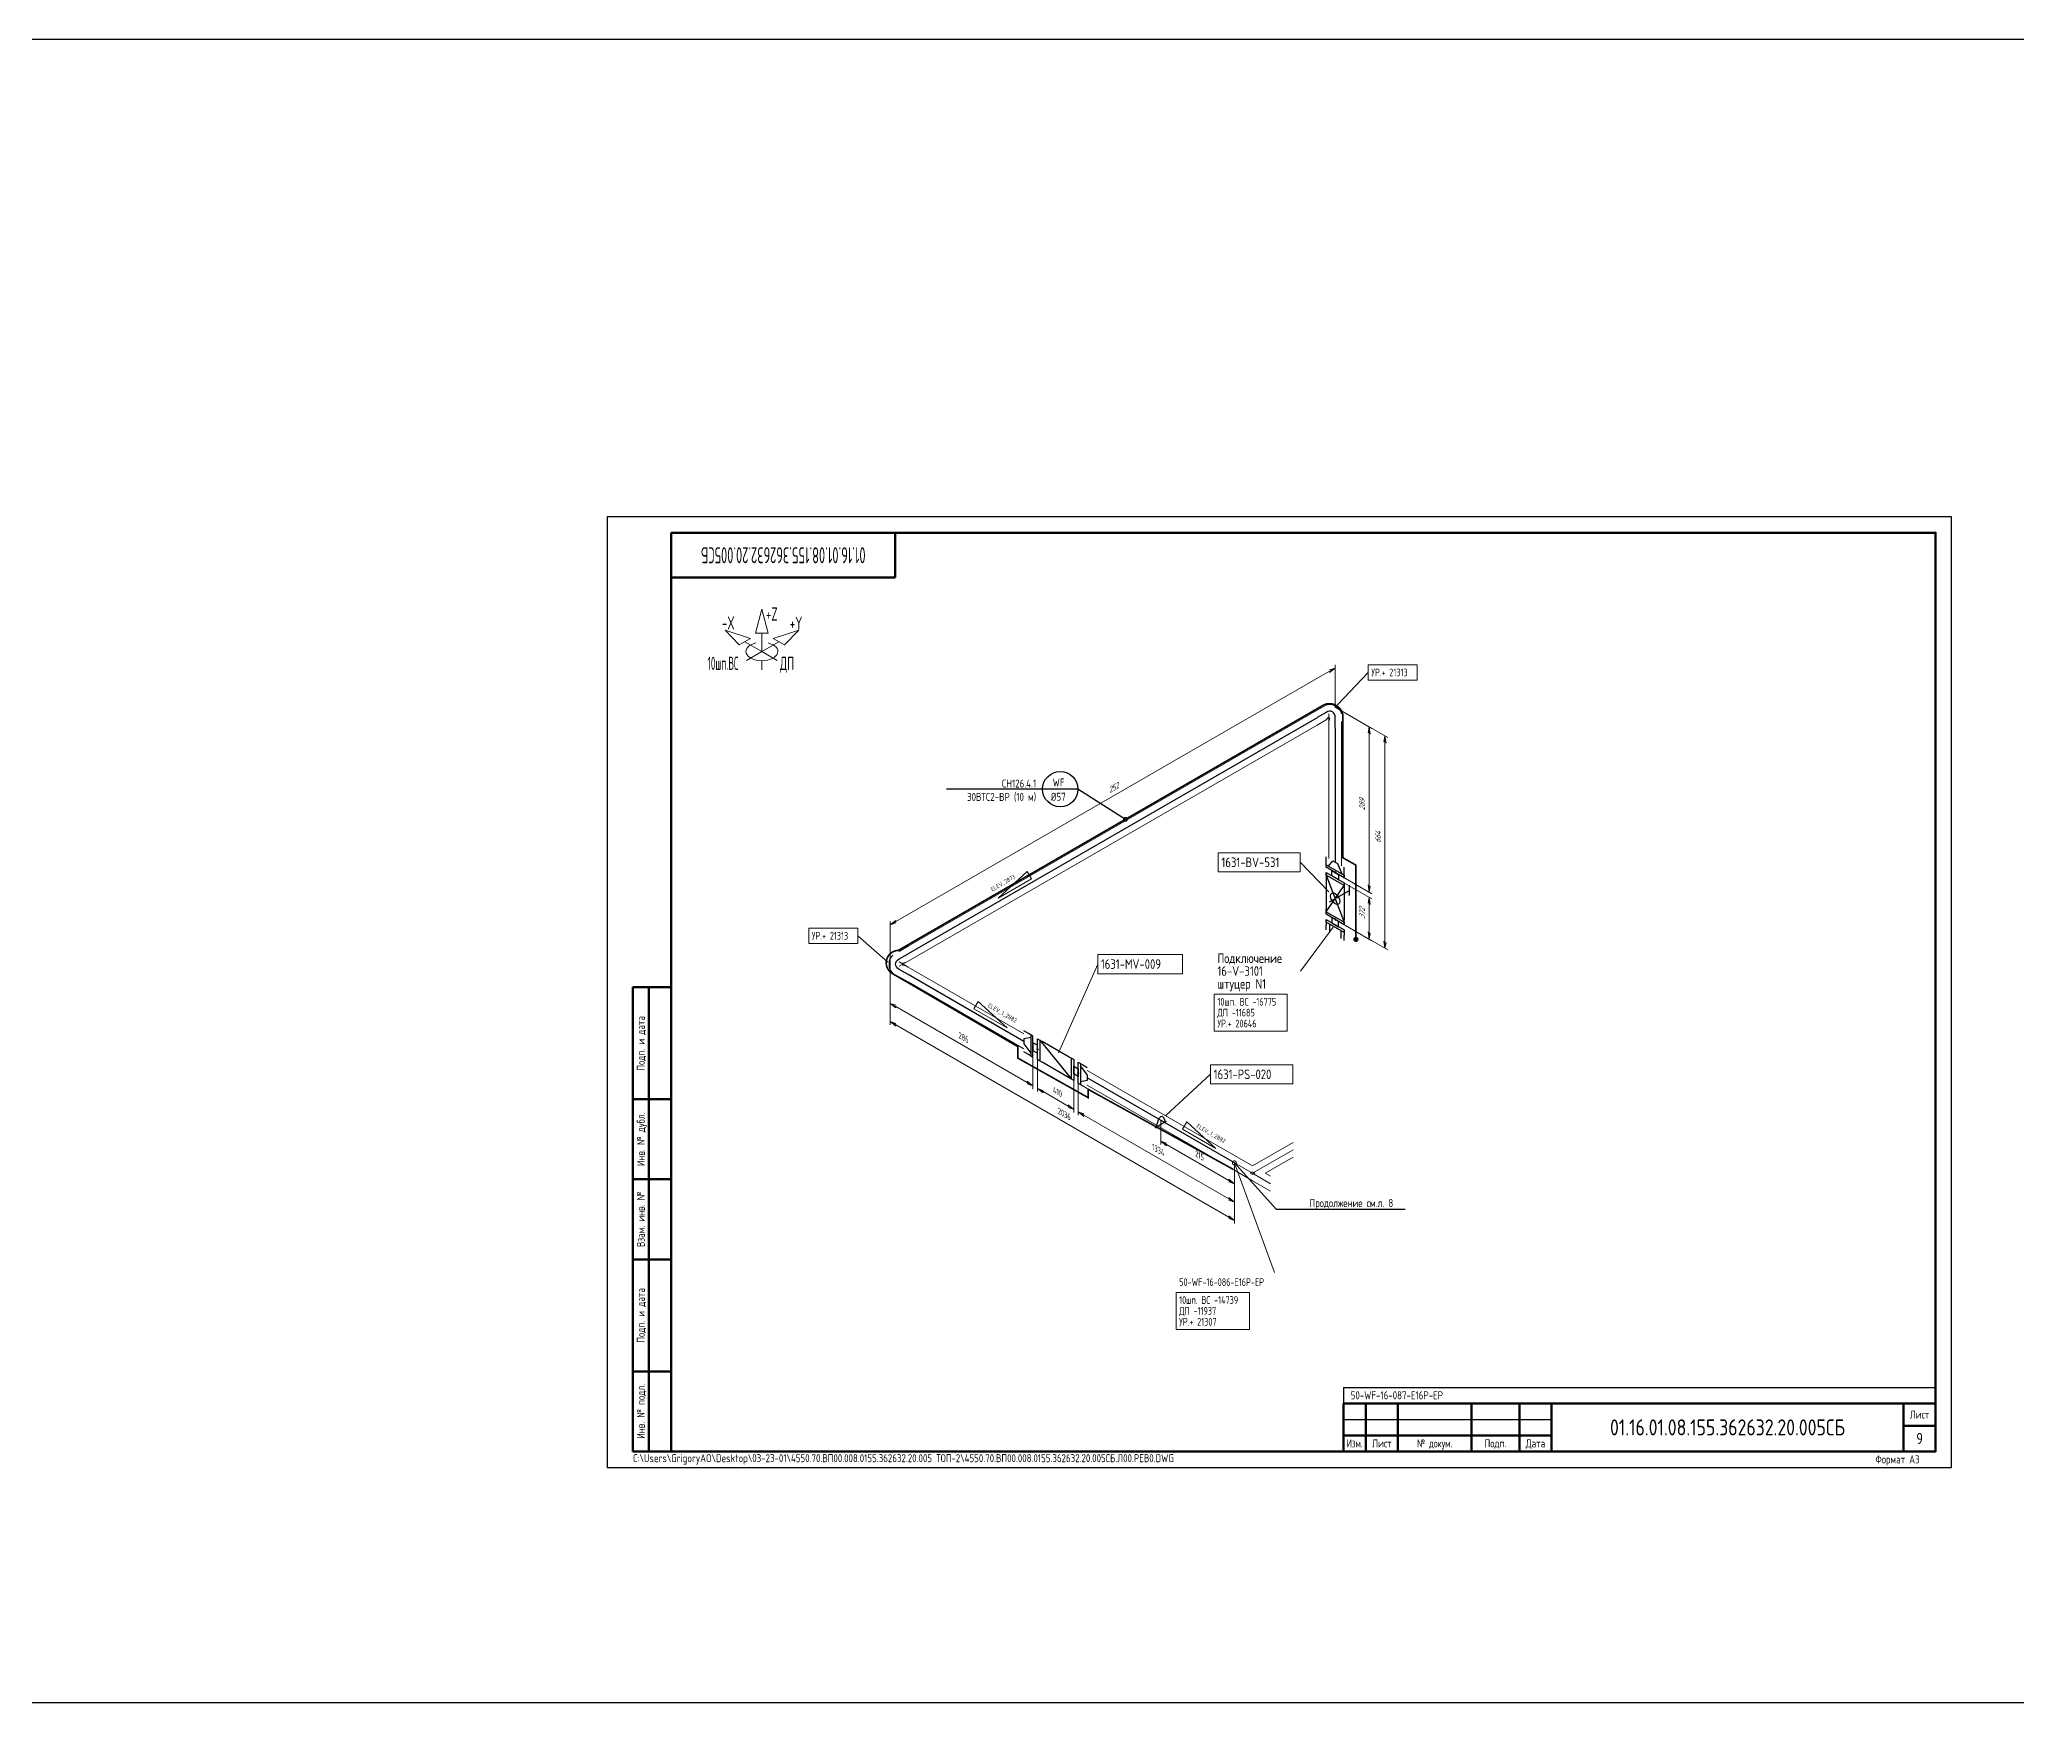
# Model space of a CAD drawing. Header units: millimetres. Extents: x 10051 to 26505, y 4675 to 5194.
# Drawn here: x 14548 to 15166, y 4675 to 5194 of the extents above; entities that cross this region are included whole.
import ezdxf
from ezdxf import colors
from ezdxf.entities.mleader import LeaderData, LeaderLine
from ezdxf.enums import TextEntityAlignment as Align
from ezdxf.math import Vec2, Vec3

# ---------------------------------------------------------------- set-up
doc = ezdxf.new("R2010")
doc.units = ezdxf.units.MM
doc.layers.get('0').update_dxf_attribs({"lineweight": 15})
for name, color, linetype, lineweight in [('--TEXT--', 150, 'Continuous', 25), ('_НС', 1, 'Continuous', 30), ('OFORMLENIE', 7, 'Continuous', 25), ('подложка', 252, 'Continuous', 9), ('Построение', 7, 'Continuous', 30), ('СН', 1, 'Continuous', 50)]:
    doc.layers.add(name, color=color, linetype=linetype, lineweight=lineweight)
doc.styles.add('GOST_2.304', font='CS_Gost2304.shx', dxfattribs={"height": 2.5})
doc.styles.add('GOST_2.304_07', font='CS_Gost2304.shx', dxfattribs={"width": 0.7})
doc.styles.add('GOST_2.304_09', font='CS_Gost2304.shx', dxfattribs={"width": 0.9})
doc.styles.add('Style-CS_Gost2304', font='CS_Gost2304.shx')
doc.styles.add('TNR_30', font='times.ttf', dxfattribs={"height": 3})

# ---------------------------------------------------------------- blocks, each defined once
blk = doc.blocks.new('TerminatorOpen_0.4')
at = {"color": 0, "linetype": 'ByBlock', "lineweight": -2}
for q in [(-1, 0.2), (-1, 0), (-1, -0.2)]:
    blk.add_line((0, 0), q, dxfattribs=at)
blk = doc.blocks.new('*U5')
at = {"layer": 'СН'}
blk.add_hatch(color=256, dxfattribs=at).paths.add_polyline_path([(0.5, 0, 1), (-0.5, 0, 1)])
blk.add_circle((0, 0), 0.5, dxfattribs=at)
blk = doc.blocks.new('*U1752')
at = {"linetype": 'ByBlock', "lineweight": -2}
blk.add_lwpolyline([(420, 297), (0, 297), (0, 0), (420, 0)], close=True, dxfattribs=at)
at = {"linetype": 'ByBlock', "lineweight": 50}
blk.add_lwpolyline([(20, 292), (415, 292), (415, 5), (20, 5)], close=True, dxfattribs=at)
at = {"color": 0, "linetype": 'ByBlock', "lineweight": -2, "style": 'GOST_2.304'}
blk.add_text('Формат А3', height=2.5, dxfattribs=at).set_placement((410, 2.5), align=Align.MIDDLE_RIGHT)
at = {"linetype": 'ByBlock', "lineweight": -2, "insert": (8, 2.5), "char_height": 2.5, "attachment_point": 4, "style": 'GOST_2.304'}
blk.add_mtext('C:\\\\Users\\\\GrigoryAO\\\\Desktop\\\\03-23-01\\\\4550.70.ВП00.008.0155.362632.20.005 ТОП-2\\\\4550.70.ВП00.008.0155.362632.20.005СБ.Л00.РЕВ0.DWG', dxfattribs=at)
at = {"linetype": 'ByBlock', "lineweight": -2, "style": 'TNR_30'}
blk.add_attdef('ВЕРХНИЙ_НОМЕР_ЛИСТА', text='', height=3, dxfattribs=at).set_placement((410, 287), align=Align.MIDDLE_CENTER)
blk = doc.blocks.new('ST_2a_dyn')
at = {"linetype": 'ByBlock', "lineweight": 50, "extrusion": (0, 1, 0)}
for p, q in [((-185, 15), (0, 15)), ((-10, 8), (0, 8)), ((-185, 5), (-120, 5)), ((-185, 0), (0, 0))]:
    blk.add_line(p, q, dxfattribs=at)
at = {"linetype": 'ByBlock', "lineweight": 50, "extrusion": (1, 0, 0)}
for p, q in [((-185, 0), (-185, 15)), ((-178, 15), (-178, 0)), ((-168, 15), (-168, 0)), ((-145, 15), (-145, 0)), ((-130, 15), (-130, 0)), ((-120, 0), (-120, 15)), ((-10, 0), (-10, 15))]:
    blk.add_line(p, q, dxfattribs=at)
at = {"linetype": 'ByBlock', "lineweight": 50}
blk.add_line((0, 15), (0, 0), dxfattribs=at)
at = {"linetype": 'ByBlock', "lineweight": -2, "extrusion": (0, 1, 0)}
blk.add_line((-185, 10), (-120, 10), dxfattribs=at)
at = {"linetype": 'ByBlock', "lineweight": -2, "style": 'GOST_2.304'}
for s, p in [('Лист', (-5, 11.5)), ('Лист', (-173, 2.5)), ('Подп.', (-137.5, 2.5)), ('Дата', (-125, 2.5))]:
    blk.add_text(s, height=2.5, dxfattribs=at).set_placement(p, align=Align.MIDDLE_CENTER)
at = {"linetype": 'ByBlock', "lineweight": -2, "width": 0.9}
for s, style, p in [('Изм.', 'GOST_2.304', (-181.5, 2.5)), ('№ докум.', 'GOST_2.304_09', (-156.5, 2.5))]:
    blk.add_text(s, height=2.5, dxfattribs=dict(at, style=style)).set_placement(p, align=Align.MIDDLE_CENTER)
at = {"linetype": 'ByBlock', "lineweight": -2}
for tag, height, style, flags, p in [('ИЗМ_2', 2.5, 'GOST_2.304', 12, (-181.5, 12.5)), ('ЛИСТ_2', 2.5, 'GOST_2.304', 12, (-173, 12.5)), ('N_ДОК_2', 2.5, 'GOST_2.304_09', 12, (-156.5, 12.5)), ('ИЗМ_1', 2.5, 'GOST_2.304', 12, (-181.5, 7.5)), ('ЛИСТ_1', 2.5, 'GOST_2.304', 12, (-173, 7.5)), ('N_ДОК_1', 2.5, 'GOST_2.304_09', 12, (-156.5, 7.5)), ('ШИФР', 5, 'GOST_2.304', 4, (-65, 7.5)), ('LIST', 3.5, 'GOST_2.304', 4, (-5, 4))]:
    blk.add_attdef(tag, text='', height=height, dxfattribs=dict(at, style=style, flags=flags)).set_placement(p, align=Align.MIDDLE_CENTER)
at = {"linetype": 'ByBlock', "lineweight": -2, "style": 'GOST_2.304_07', "width": 0.7, "flags": 12}
for tag, p in [('ДАТА_2', (-125, 12.5)), ('ДАТА_1', (-125, 7.5))]:
    blk.add_attdef(tag, text='', height=2.5, dxfattribs=at).set_placement(p, align=Align.MIDDLE_CENTER)
blk = doc.blocks.new('ST_Top')
at = {"linetype": 'ByBlock', "lineweight": 50}
blk.add_line((70, 0), (70, -14), dxfattribs=at)
at = {"linetype": 'ByBlock', "lineweight": 50, "extrusion": (0, 1, 0)}
blk.add_line((0, -14), (70, -14), dxfattribs=at)
at = {"linetype": 'ByBlock', "lineweight": -2, "style": 'GOST_2.304', "width": 0.7, "flags": 4}
blk.add_attdef('ШИФР', text='', height=5, rotation=180, dxfattribs=at).set_placement((35, -7), align=Align.MIDDLE_CENTER)
blk = doc.blocks.new('_DotSmall')
at = {"color": 0, "linetype": 'ByBlock', "const_width": 0.5}
blk.add_lwpolyline([(-0.0625, 0, 1), (0.0625, 0, 1)], format="xyb", close=True, dxfattribs=at)
blk = doc.blocks.new('ST_Left')
at = {"color": 2, "linetype": 'ByBlock', "lineweight": 50}
for p, q in [((8, 150), (8, 5)), ((20, 150), (8, 150)), ((13, 5), (13, 150)), ((8, 115), (20, 115)), ((8, 90), (20, 90)), ((20, 65), (8, 65)), ((20, 30), (8, 30)), ((8, 5), (20, 5))]:
    blk.add_line(p, q, dxfattribs=at)
at = {"color": 0, "linetype": 'ByBlock', "lineweight": -2, "style": 'GOST_2.304'}
for s, p in [('Подп. и дата', (10.5, 132.5)), ('Инв. № дубл.', (10.5, 102.5)), ('Взам. инв. №', (10.5, 77.5)), ('Подп. и дата', (10.5, 47.5)), ('Инв. № подл.', (10.5, 17.5))]:
    blk.add_text(s, height=2.5, rotation=90, dxfattribs=at).set_placement(p, align=Align.MIDDLE_CENTER)
at = {"color": 0, "linetype": 'ByBlock', "lineweight": -2, "style": 'GOST_2.304', "flags": 8}
for tag, p in [('ДУБЛ_ДАТА', (16.5, 141.25)), ('НОМЕР_ДУБЛ', (16.5, 102.5)), ('ВЗАМ_ИНВ', (16.5, 77.5)), ('ИНВ_ДАТА', (16.5, 56.25)), ('ИНВ_НОМЕР', (16.5, 17.5))]:
    blk.add_attdef(tag, text='', height=2.5, rotation=90, dxfattribs=at).set_placement(p, align=Align.MIDDLE_CENTER)

msp = doc.modelspace()

# ---------------------------------------------------------------- hatches: boundary and pattern name
at = {"layer": 'подложка', "extrusion": (0.707107, -0.408248, 0.57735)}
h = msp.add_hatch(color=256, dxfattribs=at)
edge = h.paths.add_edge_path()
edge.add_arc((11788.53, -6069.6), 1, -45, 315)
at = {"layer": 'подложка', "extrusion": (0.707107, 0.408248, -0.57735)}
h = msp.add_hatch(color=256, dxfattribs=at)
edge = h.paths.add_edge_path()
edge.add_arc((-3164.38, 8872.01), 1, 45, 405)
at = {"layer": 'подложка', "extrusion": (0.707107, -0.408248, 0.57735)}
h = msp.add_hatch(color=256, dxfattribs=at)
edge = h.paths.add_edge_path()
edge.add_arc((11660.8, -5941.87), 1, -45, 315)
at = {"layer": 'подложка', "extrusion": (0.707107, 0.408248, -0.57735)}
h = msp.add_hatch(color=256, dxfattribs=at)
edge = h.paths.add_edge_path()
edge.add_arc((-3164.38, 8883.31), 1, 135, 495)
at = {"layer": 'подложка', "true_color": 0x000000, "extrusion": (0.707107, 0.408248, -0.57735)}
h = msp.add_hatch(color=18, dxfattribs=at)
edge = h.paths.add_edge_path()
edge.add_arc((-3266.26, 8985.19), 1, 135, 495)
at = {"layer": 'Построение', "ltscale": 0.3, "extrusion": (0.707107, 0.408248, -0.57735)}
h = msp.add_hatch(color=256, dxfattribs=at)
edge = h.paths.add_edge_path()
edge.add_arc((-3200.63, 8835.75), 1, 45, 405)
h = msp.add_hatch(color=256, dxfattribs=at)
edge = h.paths.add_edge_path()
edge.add_arc((-3200.52, 8919.45), 1, 135, 495)
at = {"layer": 'Построение', "ltscale": 0.3, "extrusion": (-0.707107, -0.408248, 0.57735)}
h = msp.add_hatch(color=256, dxfattribs=at)
edge = h.paths.add_edge_path()
edge.add_arc((3210.41, 8929.34), 2, 45, 405)
at = {"layer": 'Построение', "ltscale": 0.3, "extrusion": (0.707107, 0.408248, -0.57735)}
h = msp.add_hatch(color=256, dxfattribs=at)
edge = h.paths.add_edge_path()
edge.add_arc((-3220.3, 8939.23), 1, 135, 495)

# ---------------------------------------------------------------- linework, layer by layer
at = {"layer": '--TEXT--'}
msp.add_circle((14867, 4960.08), 5.51, dxfattribs=at)
at = {"layer": '_НС', "linetype": 'Continuous', "lineweight": 30, "const_width": 0.5}
msp.add_lwpolyline([(14921.03, 4841.3), (14875.75, 4866.29), (14875.75, 4863.69), (14853.78, 4876.04), (14853.78, 4879.62), (14814.57, 4902.47, -0.751005), (14816.38, 4909.69), (14949.41, 4986.45, -0.479953), (14955.31, 4983.34), (14955.31, 4938.65), (14959.35, 4936.37), (14959.35, 4912.92)], format="xyb", dxfattribs=at)
at = {"layer": 'OFORMLENIE'}
for q in [(15140.54, 4773.17), (14955.49, 4768.17)]:
    msp.add_line((14955.49, 4773.17), q, dxfattribs=at)
at = {"layer": 'подложка'}
for p, q in [((14773.81, 5003.09, -4.87), (14768.51, 5006.15, -4.87)), ((14773.81, 5003.09, -4.87), (14769.04, 5000.33, -4.87)), ((14773.81, 5003.09, -4.87), (14773.81, 5008.8, -4.87)), ((14773.81, 5003.09, -4.87), (14779.12, 5006.15, -4.87)), ((14773.81, 5003.09, -4.87), (14778.59, 5000.33, -4.87)), ((14773.81, 4997.37, -4.87), (14773.81, 5000.23, -4.87)), ((14953.6, 4986.41, -46.59), (14963.2, 4996.56, -46.59)), ((14953.6, 4986.41, -46.59), (14963.2, 4996.56, -46.59)), ((14950.9, 4927.95, -88.88), (14941.93, 4937.23, -88.88)), ((14950.9, 4927.95, -88.88), (14941.93, 4937.23, -88.88)), ((14952.31, 4916.92, -94.65), (14942.03, 4903.25, -94.65)), ((14952.31, 4916.92, -94.65), (14942.03, 4903.25, -94.65)), ((14813.12, 4906.07, 66.93), (14803.75, 4914.26, 66.93)), ((14813.12, 4906.07, 66.93), (14803.75, 4914.26, 66.93)), ((14866.49, 4877.69, 109.13), (14878.71, 4905.43, 109.13)), ((14866.49, 4877.69, 109.13), (14878.71, 4905.43, 109.13)), ((14900.02, 4858.07, 135.97), (14913.95, 4870.98, 135.97)), ((14900.02, 4858.07, 135.97), (14913.95, 4870.98, 135.97)), ((14921.75, 4842.39, 154.73), (14933.99, 4809.06, 154.73)), ((14921.75, 4842.39, 154.73), (14933.99, 4809.06, 154.73))]:
    msp.add_line(p, q, dxfattribs=at)
at = {"layer": 'подложка', "extrusion": (0.707107, -0.408248, 0.57735)}
for p, q in [((14815.64, 4918.68, 74.15), (14951.14, 4996.91, -36.48)), ((14952.91, 4985.68, -46.59), (14952.91, 4998.95, -37.21)), ((14813.88, 4905.41, 66.93), (14813.88, 4918.68, 76.32))]:
    msp.add_line(p, q, dxfattribs=at)
at = {"layer": 'подложка', "extrusion": (-5.55112e-17, 0.816497, 0.57735)}
for p, q in [((14947.26, 4984.73, -40.34), (14819.53, 4910.98, 63.95)), ((14947.26, 4984.73, -40.34), (14950.08, 4986.36, -42.65)), ((14947.26, 4980.11, -43.61), (14819.53, 4906.36, 60.69)), ((14947.26, 4980.11, -43.61), (14950.08, 4981.74, -45.91)), ((14819.53, 4910.98, 63.95), (14816.7, 4909.35, 66.26)), ((14813.61, 4906.32, 65.64), (14813.54, 4905.71, 66.51)), ((14813.54, 4905.71, 66.51), (14813.54, 4905.11, 67.36)), ((14813.54, 4905.11, 67.36), (14813.61, 4904.49, 68.23)), ((14813.79, 4906.95, 64.75), (14813.61, 4906.32, 65.64)), ((14813.61, 4904.49, 68.23), (14813.79, 4903.86, 69.12)), ((14814.14, 4907.58, 63.86), (14813.79, 4906.95, 64.75)), ((14814.7, 4908.19, 62.99), (14814.14, 4907.58, 63.86)), ((14819.53, 4906.36, 60.69), (14816.7, 4904.73, 62.99)), ((14819.53, 4904.45, 73.18), (14816.7, 4906.09, 70.87)), ((14818.7, 4905.89, 66.26), (14817.72, 4905.69, 66.54)), ((14817.72, 4905.69, 66.54), (14817.72, 4905.13, 67.33)), ((14817.72, 4905.13, 67.33), (14818.7, 4904.93, 67.61)), ((14855.66, 4883.59, 102.69), (14819.53, 4904.45, 73.18)), ((14813.79, 4903.86, 69.12), (14814.14, 4903.23, 70.01)), ((14814.14, 4903.23, 70.01), (14814.7, 4902.62, 70.87)), ((14819.53, 4899.84, 69.92), (14816.7, 4901.47, 67.61)), ((14855.66, 4878.97, 99.42), (14819.53, 4899.84, 69.92)), ((14874.03, 4867.41, 113.74), (14875.44, 4866.6, 114.89)), ((14921.41, 4845.63, 156.37), (14875.44, 4872.17, 118.84)), ((14921.41, 4841.02, 153.1), (14875.44, 4867.55, 115.57)), ((14932.71, 4845.63, 156.37), (14939.78, 4849.71, 150.6)), ((14921.41, 4845.63, 156.37), (14927.06, 4842.37, 160.98)), ((14932.71, 4845.63, 156.37), (14927.06, 4842.37, 160.98)), ((14932.71, 4841.02, 153.1), (14939.78, 4845.09, 147.33)), ((14921.41, 4841.02, 153.1), (14927.06, 4837.75, 157.71)), ((14932.71, 4834.49, 162.33), (14927.06, 4837.75, 157.71)), ((14932.71, 4841.02, 153.1), (14931.06, 4840.06, 154.45)), ((14932.71, 4839.11, 165.6), (14931.06, 4840.06, 164.25))]:
    msp.add_line(p, q, dxfattribs=at)
at = {"layer": 'подложка', "extrusion": (-0.707107, 0.408248, -0.57735)}
for p, q in [((14950.08, 4986.36, -42.65), (14950.89, 4986.54, -43.51)), ((14950.89, 4986.54, -43.51), (14951.61, 4986.52, -44.41)), ((14951.61, 4986.52, -44.41), (14952.25, 4986.37, -45.29)), ((14952.25, 4986.37, -45.29), (14952.82, 4986.12, -46.16)), ((14952.82, 4986.12, -46.16), (14953.34, 4985.82, -47.02)), ((14953.34, 4985.82, -47.02), (14953.84, 4985.45, -47.88)), ((14953.84, 4985.45, -47.88), (14954.29, 4984.98, -48.77)), ((14954.29, 4984.98, -48.77), (14954.66, 4984.36, -49.67)), ((14954.66, 4984.36, -49.67), (14954.91, 4983.57, -50.53)), ((14950.08, 4981.74, -45.91), (14950.74, 4982.49, -46.19)), ((14950.74, 4982.49, -46.19), (14951.23, 4982.21, -46.98)), ((14951.23, 4982.21, -46.98), (14950.91, 4981.26, -47.26))]:
    msp.add_line(p, q, dxfattribs=at)
at = {"layer": 'подложка', "extrusion": (-0.707107, -0.408248, 0.57735)}
for p, q in [((14952.91, 4985.68, -46.59), (14964.4, 4979.05, -37.21)), ((14952.91, 4985.68, -46.59), (14969.35, 4976.19, -33.16)), ((14963.52, 4929.95, -73.01), (14963.52, 4977.52, -39.37)), ((14968.47, 4912.41, -79.35), (14968.47, 4974.66, -35.33)), ((14952.91, 4934.03, -83.11), (14964.4, 4927.4, -73.73)), ((14952.91, 4932.4, -84.26), (14964.4, 4925.77, -74.88)), ((14963.52, 4915.27, -83.39), (14963.52, 4924.23, -77.05)), ((14952.91, 4919.35, -93.49), (14964.4, 4912.71, -84.11)), ((14952.91, 4919.35, -93.49), (14969.35, 4909.86, -80.07)), ((14813.88, 4905.41, 66.93), (14813.88, 4886.42, 53.51)), ((14813.88, 4905.41, 66.93), (14813.88, 4892.14, 57.55)), ((14815.64, 4892.14, 59.72), (14856.72, 4868.42, 93.26)), ((14815.64, 4886.42, 55.68), (14919.64, 4826.38, 140.59)), ((14858.49, 4879.65, 103.36), (14858.49, 4866.38, 93.98)), ((14859.9, 4878.84, 104.51), (14859.9, 4865.57, 95.13)), ((14871.21, 4872.31, 113.74), (14871.21, 4859.04, 104.36)), ((14872.62, 4871.49, 114.9), (14872.62, 4858.23, 105.51)), ((14861.67, 4865.57, 97.3), (14869.44, 4861.08, 103.64)), ((14874.39, 4858.23, 107.68), (14919.64, 4832.1, 144.63)), ((14898.43, 4856.59, 135.97), (14898.43, 4849.04, 130.63)), ((14900.19, 4849.04, 132.79), (14919.64, 4837.81, 148.67)), ((14921.41, 4843.32, 154.73), (14921.41, 4824.34, 141.31)), ((14921.41, 4843.32, 154.73), (14921.41, 4830.06, 145.35)), ((14921.41, 4843.32, 154.73), (14921.41, 4835.77, 149.39))]:
    msp.add_line(p, q, dxfattribs=at)
at = {"layer": 'подложка', "extrusion": (0.707107, 0.408248, -0.57735)}
for p, q in [((14950.91, 4980.31, -52.84), (14950.91, 4983.57, -50.53)), ((14950.91, 4980.31, -52.84), (14950.91, 4938.45, -82.44)), ((14954.91, 4978, -49.57), (14954.91, 4981.26, -47.26)), ((14954.91, 4978, -49.57), (14954.91, 4936.14, -79.17))]:
    msp.add_line(p, q, dxfattribs=at)
at = {"layer": 'подложка', "flags": 128}
for points, elevation in [([(14847.67, 4926.07), (14858.06, 4932.07), (14856.73, 4934.38), (14847.67, 4926.07)], 34.69), ([(14850.42, 4885.46), (14840.03, 4891.46), (14841.36, 4893.77), (14850.42, 4885.46)], 92.12), ([(14915.61, 4847.82), (14905.22, 4853.82), (14906.55, 4856.13), (14915.61, 4847.82)], 145.35)]:
    msp.add_lwpolyline(points, dxfattribs=dict(at, elevation=elevation))
at = {"layer": 'подложка', "extrusion": (-5.55112e-17, 0.816497, 0.57735), "elevation": 4043.89}
for points in [[(-14921.41, -2669.96), (-14927.06, -2664.3)], [(-14927.06, -2664.3), (-14932.71, -2669.96)], [(-14932.71, -2669.96), (-14939.78, -2677.02)], [(-14932.71, -2658.65), (-14927.06, -2664.3)]]:
    msp.add_lwpolyline(points, dxfattribs=at)
at = {"layer": 'подложка'}
msp.add_ellipse((14773.81, 5003.09, -4.87), major_axis=(-5, 0), ratio=0.57735, start_param=5.105088, end_param=10.602875, dxfattribs=at)
for points in [[(14773.81, 5016.3, -4.87), (14771.81, 5008.8, -4.87), (14775.81, 5008.8, -4.87)], [(14762.32, 5009.72, -4.87), (14770.28, 5007.17, -4.87), (14766.74, 5005.13, -4.87)], [(14785.3, 5009.72, -4.87), (14777.35, 5007.17, -4.87), (14780.88, 5005.13, -4.87)], [(14963.2, 4998.96, -46.59), (14978.53, 4998.96, -46.59), (14978.53, 4994.16, -46.59), (14963.2, 4994.16, -46.59)], [(14916.38, 4940.23, -88.88), (14941.93, 4940.23, -88.88), (14941.93, 4934.23, -88.88), (14916.38, 4934.23, -88.88)], [(14788.42, 4916.66, 66.93), (14803.75, 4916.66, 66.93), (14803.75, 4911.86, 66.93), (14788.42, 4911.86, 66.93)], [(14878.71, 4908.43, 109.13), (14905.16, 4908.43, 109.13), (14905.16, 4902.43, 109.13), (14878.71, 4902.43, 109.13)], [(14915.13, 4896.05, -94.65), (14937.92, 4896.05, -94.65), (14937.92, 4884.45, -94.65), (14915.13, 4884.45, -94.65)], [(14913.95, 4873.98, 135.97), (14939.73, 4873.98, 135.97), (14939.73, 4867.98, 135.97), (14913.95, 4867.98, 135.97)], [(14927.77, 4840.06, 159.35), (14927.06, 4840.47, 158.77), (14926.35, 4840.06, 159.35), (14927.06, 4839.65, 159.92)], [(14903.18, 4802.86, 154.73), (14926.12, 4802.86, 154.73), (14926.12, 4791.26, 154.73), (14903.18, 4791.26, 154.73)]]:
    msp.add_3dface(points, dxfattribs=at)
at = {"layer": 'Построение', "ltscale": 0.3, "extrusion": (0.707107, -0.408248, 0.57735)}
msp.add_line((14896.66, 4854.35, 136.55), (14900.19, 4856.39, 133.66), dxfattribs=at)
at = {"layer": 'Построение', "color": 3}
msp.add_lwpolyline([(10050.53, 4674.72), (26505.36, 4674.72), (26505.36, 5194.3), (10050.53, 5194.3)], close=True, dxfattribs=at)
at = {"layer": 'Построение', "ltscale": 0.3, "extrusion": (0.707107, -0.408248, 0.57735), "elevation": 8511.01}
msp.add_lwpolyline([(11788.53, -6080.9), (11791.36, -6078.08, 0.414227), (11791.36, -6072.43), (11788.53, -6069.6)], format="xyb", dxfattribs=at)
at = {"layer": 'Построение', "ltscale": 0.3, "extrusion": (-5.55112e-17, 0.816497, 0.57735)}
for points, elevation in [([(-14947.26, -2910.87), (-14819.53, -2783.14)], 4043.89), ([(-14855.66, -2735.7), (-14819.53, -2771.84)], 4043.89), ([(-14857.07, -2734.29), (-14855.66, -2735.7)], 4047.89), ([(-14858.49, -2732.87), (-14857.07, -2734.29)], 4047.89), ([(-14859.9, -2731.46), (-14861.32, -2730.05)], 4047.89), ([(-14869.79, -2721.57), (-14861.32, -2730.05)], 4047.89), ([(-14857.07, -2734.29), (-14855.66, -2735.7)], 4039.89), ([(-14858.49, -2732.87), (-14857.07, -2734.29)], 4039.89), ([(-14859.9, -2731.46), (-14861.32, -2730.05)], 4039.89), ([(-14869.79, -2721.57), (-14861.32, -2730.05)], 4039.89), ([(-14871.21, -2720.16), (-14869.79, -2721.57)], 4047.89), ([(-14872.62, -2718.75), (-14874.03, -2717.33)], 4047.89), ([(-14874.03, -2717.33), (-14875.44, -2715.92)], 4047.89), ([(-14871.21, -2720.16), (-14869.79, -2721.57)], 4039.89), ([(-14872.62, -2718.75), (-14874.03, -2717.33)], 4039.89), ([(-14921.41, -2669.96), (-14875.44, -2715.92)], 4043.89)]:
    msp.add_lwpolyline(points, dxfattribs=dict(at, elevation=elevation))
at = {"layer": 'Построение', "ltscale": 0.3, "extrusion": (1, 0, 0), "elevation": 14952.91}
msp.add_lwpolyline([(4979.15, -51.2), (4937.29, -80.8)], dxfattribs=at)
at = {"layer": 'Построение', "ltscale": 0.3, "extrusion": (0.707107, 0.408248, -0.57735)}
for points, elevation in [([(-3199.22, 8831.51), (-3197.8, 8832.93)], 12635.6), ([(-3200.63, 8830.1), (-3199.22, 8831.51)], 12635.6), ([(-3200.63, 8831.52), (-3199.93, 8835.05), (-3201.34, 8836.46), (-3204.87, 8835.75)], 12635.6), ([(-3204.87, 8837.17), (-3203.46, 8838.58)], 12635.6), ([(-3202.04, 8828.69), (-3203.46, 8827.27)], 12635.6), ([(-3203.46, 8827.27), (-3211.93, 8818.8)], 12635.6), ([(-3206.29, 8835.76), (-3204.87, 8837.17)], 12635.6), ([(-3207.7, 8834.34), (-3209.11, 8832.93)], 12635.6), ([(-3209.11, 8832.93), (-3217.59, 8824.45)], 12635.6), ([(-3213.35, 8817.38), (-3211.93, 8818.8)], 12635.6), ([(-3214.76, 8815.97), (-3216.17, 8814.56)], 12635.6), ([(-3216.17, 8814.56), (-3216.17, 8814.56)], 12635.6), ([(-3217.59, 8813.14), (-3216.17, 8814.56)], 12635.6), ([(-3219, 8823.04), (-3217.59, 8824.45)], 12635.6), ([(-3220.42, 8821.63), (-3221.83, 8820.21)], 12635.6), ([(-3221.83, 8820.21), (-3221.83, 8820.22)], 12635.6), ([(-3223.24, 8818.8), (-3221.83, 8820.22)], 12635.6), ([(-3204.76, 8923.33), (-3204.76, 8924.04)], 12438.97), ([(-3216.06, 8939.23), (-3219.59, 8939.93), (-3221, 8938.52), (-3220.3, 8934.99)], 12438.97), ([(-3217.47, 8936.05), (-3217.47, 8936.75)], 12438.97)]:
    msp.add_lwpolyline(points, dxfattribs=dict(at, elevation=elevation))
at = {"layer": 'Построение', "ltscale": 0.3, "extrusion": (-0.707107, -0.408248, 0.57735)}
for points, elevation in [([(3202.75, 8827.98), (3218.29, 8823.74)], -12635.6), ([(3212.64, 8818.09), (3208.4, 8833.64)], -12635.6), ([(3203.46, 8833.28), (3203.46, 8832.58)], -12635.6), ([(3216.53, 8816.33), (3218.65, 8814.21)], -12635.6), ([(3216.18, 8820.57), (3216.18, 8819.86)], -12635.6), ([(3220.06, 8819.86), (3222.18, 8817.74)], -12635.6), ([(3200.52, 8923.68), (3199.81, 8920.15), (3201.22, 8918.74), (3204.76, 8919.45)], -12438.97), ([(3202.64, 8927.22), (3218.18, 8931.46)], -12438.97)]:
    msp.add_lwpolyline(points, dxfattribs=dict(at, elevation=elevation))
at = {"layer": 'Построение', "ltscale": 0.3}
for points, elevation in [([(14952.73, 4934.34), (14953.09, 4933.73)], -83.11), ([(14952.73, 4919.65), (14953.09, 4919.04)], -93.49), ([(14859.72, 4879.14), (14860.08, 4878.53)], 104.51), ([(14872.44, 4871.8), (14872.79, 4871.19)], 114.9)]:
    msp.add_lwpolyline(points, dxfattribs=dict(at, elevation=elevation))
at = {"layer": 'Построение', "ltscale": 0.3, "extrusion": (-0.707119, 0.408241, -0.57734), "elevation": -8511.23}
msp.add_lwpolyline([(-11740.46, -6125.28), (-11746.47, -6131.29)], dxfattribs=at)
at = {"layer": 'Построение', "ltscale": 0.3, "extrusion": (-5.55112e-17, 0.816497, 0.57735), "elevation": 4043.89}
msp.add_lwpolyline([(-14819.53, -2771.84), (-14816.7, -2774.66, -0.414227), (-14816.7, -2780.31), (-14819.53, -2783.14)], format="xyb", dxfattribs=at)
at = {"layer": 'Построение', "ltscale": 0.3, "extrusion": (-0.707107, -0.408248, 0.57735)}
msp.add_circle((3210.52, 8825.86, -12635.6), 2, dxfattribs=at)
at = {"layer": 'Построение', "ltscale": 0.3, "extrusion": (-0.707107, 0.408248, -0.57735)}
msp.add_ellipse((14898.43, 4853.33, 133.66), major_axis=(0, -4.49, -3.18), ratio=0.363636, start_param=1.942965, end_param=4.34022, dxfattribs=at)
at = {"layer": 'Построение', "ltscale": 0.3, "extrusion": (-0.707119, 0.408241, -0.57734)}
msp.add_point((14951.8, 4925.2, -87.99), dxfattribs=at)
at = {"layer": 'Построение', "ltscale": 0.3, "extrusion": (0.707119, -0.408241, 0.57734)}
msp.add_solid([(11745.41, -6133.05, 8511.23), (11748.24, -6130.23, 8511.23), (11745.05, -6132.7, 8511.23), (11747.88, -6129.87, 8511.23)], dxfattribs=at)
at = {"layer": 'Построение', "ltscale": 0.3}
for points in [[(14950.08, 4935.66, -85.42), (14950.08, 4936.48, -84.84), (14955.74, 4933.22, -80.23), (14955.74, 4932.4, -80.8)], [(14950.08, 4933.22, -87.15), (14950.08, 4934.03, -86.57), (14955.74, 4930.77, -81.96), (14955.74, 4929.95, -82.53)], [(14953.97, 4933.42, -82.24), (14953.97, 4931.79, -83.4), (14951.85, 4933.01, -85.13), (14951.85, 4934.64, -83.97)], [(14950.08, 4920.98, -95.8), (14950.08, 4921.79, -95.22), (14955.74, 4918.53, -90.61), (14955.74, 4917.72, -91.19)], [(14955.74, 4915.27, -92.92), (14950.08, 4918.53, -97.53), (14950.08, 4919.35, -96.95), (14955.74, 4916.08, -92.34)], [(14953.97, 4917.1, -93.78), (14953.97, 4918.74, -92.63), (14951.85, 4919.96, -94.36), (14951.85, 4918.33, -95.51)], [(14858.49, 4882.91, 105.67), (14857.78, 4883.32, 105.09), (14857.78, 4876.8, 100.48), (14858.49, 4876.39, 101.05)], [(14858.49, 4878.43, 102.49), (14859.9, 4877.61, 103.65), (14859.9, 4880.06, 105.38), (14858.49, 4880.87, 104.23)], [(14859.9, 4882.1, 106.82), (14860.61, 4881.69, 107.4), (14860.61, 4875.16, 102.78), (14859.9, 4875.57, 102.21)], [(14870.5, 4875.98, 115.47), (14871.21, 4875.57, 116.05), (14871.21, 4869.05, 111.44), (14870.5, 4869.45, 110.86)], [(14872.62, 4870.27, 114.03), (14871.21, 4871.09, 112.88), (14871.21, 4873.53, 114.61), (14872.62, 4872.72, 115.76)], [(14872.62, 4874.76, 117.2), (14873.32, 4874.35, 117.78), (14873.32, 4867.82, 113.17), (14872.62, 4868.23, 112.59)]]:
    msp.add_3dface(points, dxfattribs=at)

# ---------------------------------------------------------------- block references
at = {"layer": 'OFORMLENIE'}
for name in ['*U1752', 'ST_Left']:
    msp.add_blockref(name, (14725.49, 4748.17), dxfattribs=at)
ref = msp.add_blockref('ST_Top', (14745.49, 5040.17), dxfattribs=at)
ref.add_attrib('ШИФР', '01.16.01.08.155.362632.20.005СБ', dxfattribs={"layer": '0', "linetype": 'ByBlock', "lineweight": -2, "height": 5, "rotation": 180, "style": 'GOST_2.304', "width": 0.7}).set_placement((14780.49, 5033.17), align=Align.MIDDLE_CENTER)
ref = msp.add_blockref('ST_2a_dyn', (15140.49, 4753.17), dxfattribs=at)
ref.add_attrib('LIST', '9', dxfattribs={"layer": '0', "linetype": 'ByBlock', "lineweight": -2, "height": 3.5, "style": 'GOST_2.304'}).set_placement((15135.49, 4757.17), align=Align.MIDDLE_CENTER)
ref.add_attrib('ШИФР', '01.16.01.08.155.362632.20.005СБ', dxfattribs={"layer": '0', "linetype": 'ByBlock', "lineweight": -2, "height": 5, "style": 'GOST_2.304'}).set_placement((15075.49, 4760.67), align=Align.MIDDLE_CENTER)
at = {"layer": 'подложка', "extrusion": (0.707107, -0.408248, 0.57735), "xscale": 2.5, "yscale": 2.5, "zscale": 2.5}
for p, rotation in [((11804.79, -6064.65, 8511.01), 314.9999999999999), ((11665.75, -5925.61, 8511.01), 134.9999999999999)]:
    msp.add_blockref('TerminatorOpen_0.4', p, dxfattribs=dict(at, rotation=rotation))
at = {"layer": 'подложка', "extrusion": (-0.707107, -0.408248, 0.57735), "xscale": 2.500000000000002, "yscale": 2.500000000000002, "zscale": 2.500000000000002}
for p, rotation in [((3169.34, 8888.26, -12635.6), 135.0000000000001), ((3174.29, 8893.21, -12635.6), 135.0000000000001), ((3214.07, 8843.54, -12635.6), 315.0000000000001), ((3215.48, 8842.12, -12635.6), 135.0000000000001), ((3226.78, 8830.82, -12635.6), 315.0000000000001), ((3231.73, 8835.77, -12635.6), 315.0000000000001), ((3169.34, 8867.05, -12438.97), 225.0000000000001), ((3174.29, 8862.1, -12438.97), 225.0000000000001), ((3213.95, 8911.66, -12438.97), 45.00000000000011), ((3215.36, 8913.08, -12438.97), 225.0000000000001), ((3226.67, 8924.38, -12438.97), 45.00000000000011), ((3228.08, 8925.79, -12438.97), 225.0000000000001), ((3248.94, 8956.55, -12438.97), 225.0000000000001), ((3271.92, 8979.53, -12438.97), 45.00000000000011), ((3276.87, 8974.58, -12438.97), 45.00000000000011), ((3281.82, 8969.63, -12438.97), 45.00000000000011)]:
    msp.add_blockref('TerminatorOpen_0.4', p, dxfattribs=dict(at, rotation=rotation))
at = {"layer": 'СН'}
msp.add_blockref('*U5', (14959.39, 4913.13), dxfattribs=at)

# ---------------------------------------------------------------- texts
at = {"layer": '--TEXT--', "style": 'GOST_2.304'}
for s, p in [('WF', (14864.65, 4960.91)), ('%%C57', (14864.09, 4956.45))]:
    msp.add_text(s, height=2.5, rotation=360, dxfattribs=at).set_placement(p)
at = {"layer": 'OFORMLENIE', "style": 'GOST_2.304'}
msp.add_text('50-WF-16-087-E16P-EP', height=2.5, dxfattribs=at).set_placement((14957.76, 4770.69), align=Align.MIDDLE_LEFT)
at = {"layer": 'подложка', "style": 'Style-CS_Gost2304'}
for s, width, p in [('+Z', 0.75, (14775.06, 5016.84, -4.87)), ('-X', 0.75, (14761.31, 5014.09, -4.87)), ('10шп.ВС', 0.628788, (14756.81, 5001.46, -4.87)), ('ДП', 0.75, (14779.44, 5001.46, -4.87))]:
    msp.add_text(s, height=4.125, dxfattribs=dict(at, width=width)).set_placement(p, align=Align.TOP_LEFT)
at = {"layer": 'подложка', "style": 'Style-CS_Gost2304', "width": 0.75}
msp.add_text('+Y', height=4.125, dxfattribs=at).set_placement((14786.44, 5013.96, -4.87), align=Align.TOP_RIGHT)
at = {"layer": 'подложка', "style": 'Style-CS_Gost2304', "width": 0.875}
for s, p in [('УР.+ 21313', (14964.2, 4996.56, -46.59)), ('УР.+ 21313', (14789.42, 4914.26, 66.93)), ('10шп. ВС -16775', (14916.13, 4893.65, -94.65)), ('ДП -11685', (14916.13, 4890.25, -94.65)), ('УР.+ 20646', (14916.13, 4886.85, -94.65)), ('50-WF-16-086-E16P-EP', (14904.18, 4806.06, 154.73)), ('10шп. ВС -14739', (14904.18, 4800.46, 154.73)), ('ДП -11937', (14904.18, 4797.06, 154.73)), ('УР.+ 21307', (14904.18, 4793.66, 154.73))]:
    msp.add_text(s, height=2.4, rotation=360, dxfattribs=at).set_placement(p, align=Align.MIDDLE_LEFT)
at = {"layer": 'подложка', "style": 'Style-CS_Gost2304'}
for s, p in [('1631-BV-531', (14917.38, 4937.23, -88.88)), ('1631-MV-009', (14879.71, 4905.43, 109.13)), ('16-V-3101', (14916.13, 4903.25, -94.65)), ('Подключение', (14916.13, 4907.25, -94.65)), ('штуцер N1', (14916.13, 4899.25, -94.65)), ('1631-PS-020', (14914.95, 4870.98, 135.97))]:
    msp.add_text(s, height=3, rotation=360, dxfattribs=at).set_placement(p, align=Align.MIDDLE_LEFT)
at = {"layer": 'подложка', "extrusion": (0.707107, -0.408248, 0.57735), "insert": (14884.01, 4960.7, 20.13), "char_height": 2.5, "attachment_point": 5, "text_direction": (0.707107, 0.408248, -0.57735), "style": 'GOST_2.304'}
msp.add_mtext('\\A1;252', dxfattribs=at)
at = {"layer": 'подложка', "extrusion": (-0.707107, -0.408248, 0.57735), "char_height": 2.5, "attachment_point": 5, "style": 'GOST_2.304'}
for s, insert, text_direction in [('\\A1;289', (14961.31, 4955.72, -57.49), (0, 0.816497, 0.57735)), ('\\A1;664', (14966.26, 4945.52, -58.64), (0, 0.816497, 0.57735)), ('\\A1;372', (14961.31, 4921.74, -81.52), (0, 0.816497, 0.57735)), ('\\A1;286', (14836.8, 4882.48, 78.8), (0.707107, -0.408248, 0.57735)), ('\\A1;410', (14866.17, 4865.52, 102.78), (0.707107, -0.408248, 0.57735)), ('\\A1;2036', (14868.26, 4858.6, 100.44), (0.707107, -0.408248, 0.57735)), ('\\A1;1334', (14897.63, 4847.36, 128.46), (0.707107, -0.408248, 0.57735)), ('\\A1;215', (14910.54, 4845.62, 143.04), (0.707107, -0.408248, 0.57735))]:
    msp.add_mtext(s, dxfattribs=dict(at, insert=insert, text_direction=text_direction))
at = {"layer": 'подложка', "style": 'Style-CS_Gost2304'}
for tag, rotation, p in [('ELEV_2873', 30, (14849.14, 4930.77, 34.69)), ('ELEV_1_2882', 330, (14848.95, 4890.16, 92.12)), ('ELEV_1_2882', 330, (14914.14, 4852.52, 145.35))]:
    msp.add_attdef(tag, text='0.3%', height=1.333, rotation=rotation, dxfattribs=at).set_placement(p, align=Align.MIDDLE_CENTER)

# ---------------------------------------------------------------- leaders
at = {"layer": '--TEXT--'}
ml = msp.add_multileader_mtext('Standard', dxfattribs=at)
ml.set_content('СН126.4.1\\P30ВТС2-ВР (10 м)', color=256, style='GOST_2.304')
ml.set_leader_properties()
ml.set_arrow_properties(name='DOTSMALL')
ml.build(insert=Vec2(0, 0))
ml.multileader.update_dxf_attribs({"text_left_attachment_type": 6, "text_right_attachment_type": 6, "dogleg_length": 0.36, "arrow_head_size": 2.5})
ctx = ml.context
ctx.base_point, ctx.char_height, ctx.arrow_head_size, ctx.plane_origin = Vec3(14830.55, 4960.08), 2.5, 2.5, Vec3(14869.57, 4985.67)
ctx.left_attachment, ctx.right_attachment, ctx.text_align_type = 6, 6, 2
notes = []
notes.append((ctx, [(0, (1, 1, 0), (14872.51, 4960.08), (-1, 0), 11.02, [(0, [(14887.35, 4950.65)], 0, [])])]))
ctx.mtext.insert, ctx.mtext.defined_height, ctx.mtext.alignment, ctx.mtext.flow_direction = Vec3(14859.49, 4963.08), 0.0309, 3, 5
ml = msp.add_multileader_mtext('Standard', dxfattribs=at)
ml.set_content('{\\C0;Продолжение см.л. 8}', color=256, style='GOST_2.304')
ml.set_leader_properties()
ml.set_arrow_properties(name='DOTSMALL')
ml.build(insert=Vec2(0, 0))
ml.multileader.update_dxf_attribs({"text_left_attachment_type": 6, "text_right_attachment_type": 6, "dogleg_length": 0.36, "arrow_head_size": 2.5})
ctx = ml.context
ctx.base_point, ctx.char_height, ctx.arrow_head_size, ctx.plane_origin = Vec3(14937.49, 4828.88), 2.5, 2.5, Vec3(15006.83, 4848.73)
ctx.left_attachment, ctx.right_attachment, ctx.text_align_type = 6, 6, 2
notes.append((ctx, [(1, (1, 1, 0), (14934.43, 4828.88), (1, 0), 3.06, [(0, [(14921.41, 4843.32)], 0, [])])]))
ctx.mtext.insert, ctx.mtext.defined_height, ctx.mtext.alignment, ctx.mtext.flow_direction = Vec3(14971.05, 4832.01), 0.0309, 3, 5
for ctx, leaders in notes:
    for number, flags, end, landing, length, lines in leaders:
        leader = LeaderData()
        leader.index, (leader.has_last_leader_line, leader.has_dogleg_vector, leader.attachment_direction) = number, flags
        leader.last_leader_point, leader.dogleg_vector, leader.dogleg_length = Vec3(end), Vec3(landing), length
        for number, points, colour, breaks in lines:
            line = LeaderLine()
            line.index, line.vertices, line.color, line.breaks = number, Vec3.list(points), colors.encode_raw_color(colour), breaks
            leader.lines.append(line)
        ctx.leaders.append(leader)

doc.saveas('drawing.dxf')
